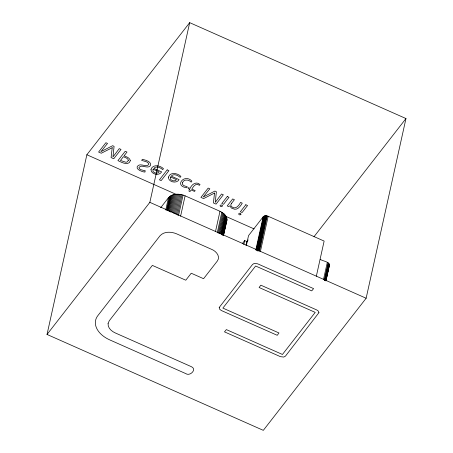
<?xml version="1.0" encoding="UTF-8"?>
<svg xmlns="http://www.w3.org/2000/svg" width="453" height="453" viewBox="0 0 453 453"><rect width="100%" height="100%" fill="white"/><g stroke="black" fill="none" stroke-linecap="round" stroke-linejoin="round"><path stroke-width="0.68" d="M226.534 221.715C228.346 217.1 223.89 212.899 219.982 211.291L185.107 195.826C179.864 193.601 172.61 193.137 168.465 197.718L160.69 207.712M320.226 259.292C322.145 261.2 330.758 261.494 329.099 266.047M47.027 334.45L86.863 154.756L189.688 22.65L405.973 118.55L366.137 298.244L263.312 430.35L47.027 334.45L149.847 202.344L189.688 22.65M165.753 209.943L168.465 197.718M166.557 210.181L169.569 196.596M167.078 210.368L170.237 196.104M167.667 210.605L170.979 195.662M168.323 210.894L171.789 195.271M169.043 211.24L172.661 194.943M169.818 211.647L173.584 194.671M170.639 212.117L174.552 194.456M171.647 211.97L175.56 194.309M172.536 212.565L176.602 194.224M173.454 213.221L177.667 194.207M174.535 213.267L178.748 194.252M175.47 214.054L179.841 194.36M176.562 214.229L180.928 194.535M177.491 215.147L182.004 194.767M178.55 215.441L183.069 195.062M180.594 216.206L185.107 195.826M215.464 231.664L219.982 211.291M217.31 232.621L221.823 212.247M218.153 233.17L222.666 212.791M219.088 233.074L223.454 213.38M219.801 233.697L224.167 213.997M220.6 233.669L224.813 214.654M221.166 234.348L225.379 215.328M221.8 234.365L225.866 216.03M222.202 235.079L226.268 216.744M222.666 235.124L226.585 217.468M223.04 235.175L226.806 218.193M223.323 235.226L226.942 218.924M226.976 219.643L223.516 235.266L226.925 220.356M243.782 244.626L244.688 240.554L246.93 241.545L248.216 239.897M246.03 245.622L246.93 241.545M246.438 245.101L248.544 235.6L263.142 216.845L264.41 216.002L265.769 215.781L268.193 216.268L324.133 241.075L316.341 276.217M255.809 249.914L263.142 216.845M256.194 250.118L263.68 216.353M256.54 249.92L264.025 216.16M256.772 250.452L264.41 216.002M257.202 250.333L264.835 215.883M257.502 250.951L265.294 215.809M257.978 250.917L265.769 215.781M258.47 250.934L266.262 215.792M258.969 250.99L266.755 215.849M259.461 251.092L267.247 215.951M260.401 251.409L268.193 216.268M323.482 279.654L327.298 262.423M324.314 280.118L328.131 262.893M324.671 280.396L328.487 263.17M324.977 280.696L328.799 263.465M325.384 280.322L329.054 263.788M325.582 280.65L329.252 264.116M325.894 280.515L329.382 264.456M325.945 280.639L329.456 264.79M325.95 280.973L329.461 265.124M242.536 243.318L244.688 240.554M313.997 236.721L405.973 118.55M86.863 154.756L176.608 194.552M225.673 216.308L254.082 228.901M149.847 202.344L366.137 298.244M182.361 182.882L182.355 184.026C183.182 185.804 185.419 186.234 187.157 186.63L186.987 187.769C173.476 186.268 184.552 173.012 191.902 181.166L191.172 182.106C188.759 179.496 183.708 178.839 182.361 182.882M108.08 323.493C107.604 327.955 111.636 331.341 115.334 332.966L191.16 366.59C197.531 369.025 190.039 376.822 185.634 373.538L109.892 339.96A25.838 16.852 12.5 0 1 97.814 315.69L160.034 235.753C164.179 231.172 171.432 231.636 176.676 233.861L211.551 249.326C215.911 250.917 220.804 256.404 217.361 260.996L203.578 278.703L191.228 273.227L185.787 280.214L152.355 265.396L109.264 320.764L108.08 323.493M151.002 169.388C150.775 174.416 159.28 176.234 161.642 171.88L153.748 168.38C156.268 165.515 160.402 167.582 162.735 169.626L163.471 168.68C160.271 165.419 152.774 163.89 151.002 169.388M168.437 177.117C168.21 182.146 176.715 183.963 179.071 179.609L171.177 176.109C173.697 173.244 177.831 175.311 180.169 177.355L180.906 176.41C177.701 173.148 170.209 171.619 168.437 177.117M112.208 147.712L111.093 157.582L113.748 158.76L121.019 149.416L119.241 148.629L112.956 156.959L114.077 146.342L112.644 145.707L100.928 151.647L107.52 143.431L105.877 142.706L98.607 152.044L101.285 153.233L112.208 147.712M214.518 193.074L213.403 202.944L216.064 204.122L223.329 194.784L221.551 193.997L215.266 202.327L216.387 191.704L214.954 191.07L203.238 197.01L209.83 188.799L208.187 188.069L200.922 197.406L203.595 198.595L214.518 193.074M145.113 170.883L144.932 172.078C142.106 171.947 133.986 168.844 138.29 165.396C141.449 163.306 146.976 167.961 148.924 164.116L147.757 162.519L146.279 161.727L141.625 160.368L142.44 159.32C145.277 160.062 152.168 161.613 150.362 165.77C147.406 169.354 141.149 163.641 138.884 167.684L139.869 169.088L141.059 169.739L145.113 170.883M219.212 307.485L219.569 309.15L221.319 310.509L277.253 335.311L278.969 332.966L222.876 308.097L255.634 266.013L311.721 290.883L313.595 288.618L257.649 263.816L254.297 263.425L252.598 264.388L219.212 307.485M318.923 312.672L285.481 356.092L283.782 357.049L280.43 356.664L224.484 331.862L226.358 329.597L282.446 354.467L315.203 312.383L259.11 287.513L260.826 285.169L316.76 309.971L318.255 311.013L318.923 312.672M130.334 160.764C128.578 166.342 121.178 162.123 117.944 160.617L125.209 151.279L126.987 152.066L124.133 155.741C126.41 156.885 129.932 157.797 130.334 160.764M189.382 189.32L188.946 191.138L189.954 191.585L191.217 189.96L194.541 191.432L195.181 190.611L191.857 189.139C193.289 186.426 196.217 182.349 199.394 185.345L200.022 184.535C196.291 181.007 191.715 184.297 190.118 188.369L188.482 187.638L188.08 188.148L189.382 189.32M153.114 169.263L152.899 171.211C154.139 173.239 157.542 173.98 159.111 171.919L153.114 169.263M170.549 176.993L170.334 178.941C171.574 180.968 174.971 181.71 176.54 179.648L170.549 176.993M128.38 160.322L127.078 162.027L125.889 162.265L120.453 160.464L123.403 156.67C125.096 157.638 127.956 158.12 128.38 160.322M222.406 205.922L221.523 206.664L220.668 206.517L220.016 205.707L220.9 204.954L221.766 205.107L222.406 205.922M240.968 214.15L240.084 214.892L239.229 214.745L238.578 213.935L239.461 213.187L240.328 213.335L240.968 214.15M231.557 203.369L230.849 204.637L230.866 205.702C234.326 210.509 238.68 206.449 240.52 202.406L242.259 203.176C240.305 206.506 236.891 211.217 232.548 208.459C230.52 208.635 230.232 204.275 228.64 206.557L227.23 205.928L232.678 198.929L234.416 199.699L231.557 203.369M167.174 169.886L159.439 179.824L161.177 180.594L168.912 170.656L167.174 169.886M227.259 196.528L221.811 203.527L223.55 204.297L228.997 197.298L227.259 196.528M245.82 204.756L240.373 211.755L242.112 212.525L247.559 205.526L245.82 204.756"/></g></svg>
